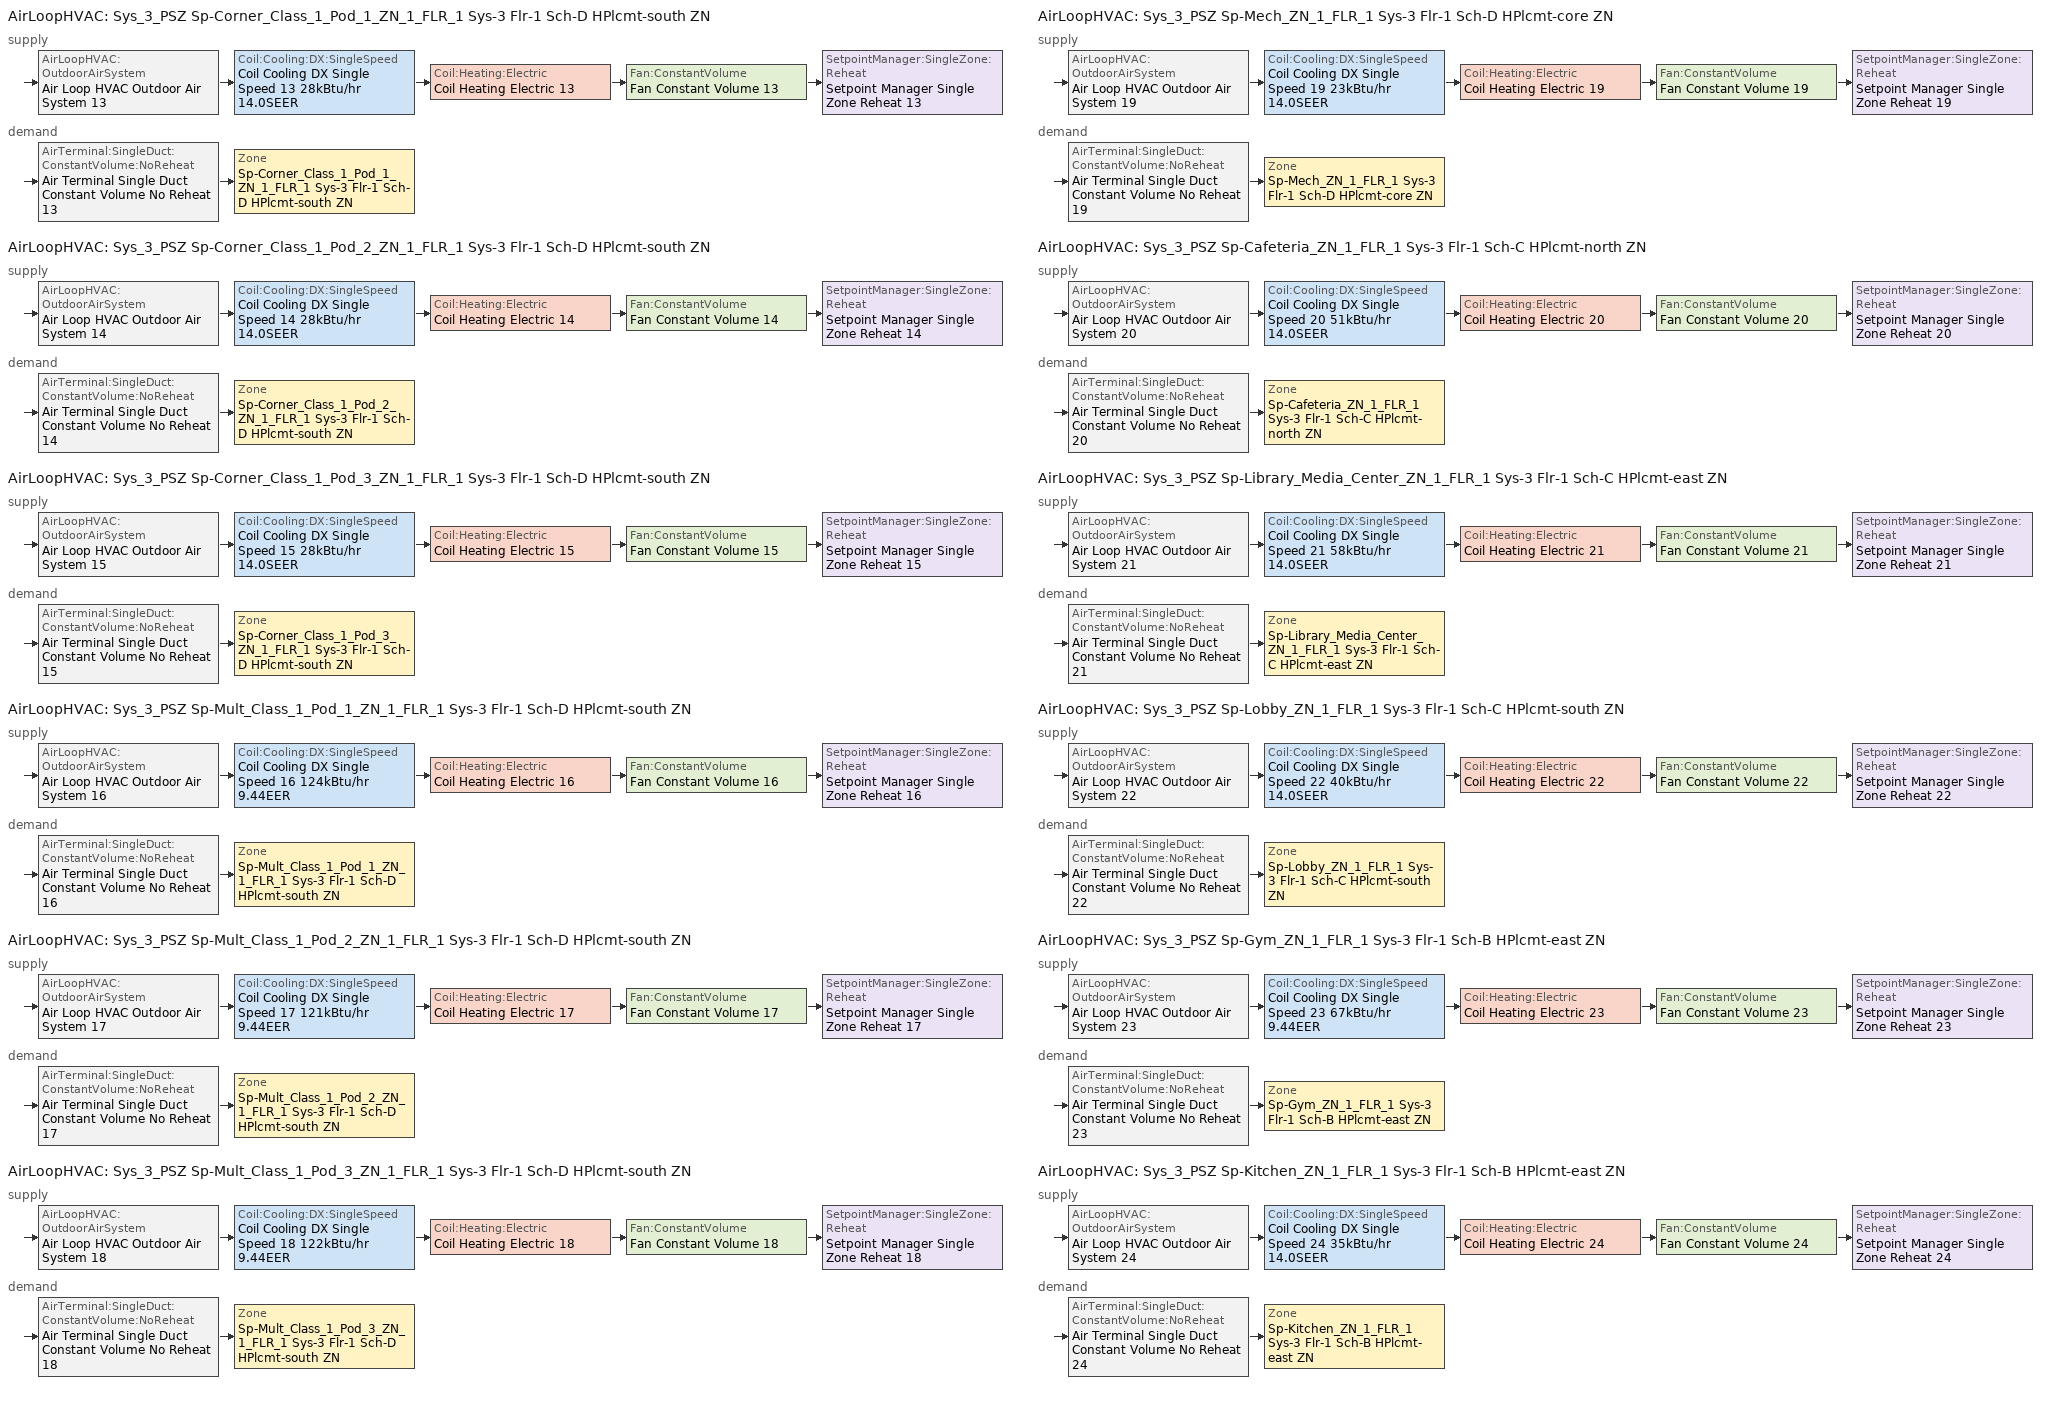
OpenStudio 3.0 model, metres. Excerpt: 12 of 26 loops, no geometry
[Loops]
AirLoopHVAC 'Sys_3_PSZ Sp-Corner_Class_1_Pod_1_ZN_1_FLR_1 Sys-3 Flr-1 Sch-D HPlcmt-south ZN'
 supply: AirLoopHVAC:OutdoorAirSystem 'Air Loop HVAC Outdoor Air System 13' > Coil:Cooling:DX:SingleSpeed 'Coil Cooling DX Single Speed 13 28kBtu/hr 14.0SEER' > Coil:Heating:Electric 'Coil Heating Electric 13' > Fan:ConstantVolume 'Fan Constant Volume 13' > SetpointManager:SingleZone:Reheat 'Setpoint Manager Single Zone Reheat 13'
 demand: AirTerminal:SingleDuct:ConstantVolume:NoReheat 'Air Terminal Single Duct Constant Volume No Reheat 13' > Zone 'Sp-Corner_Class_1_Pod_1_ZN_1_FLR_1 Sys-3 Flr-1 Sch-D HPlcmt-south ZN'
AirLoopHVAC 'Sys_3_PSZ Sp-Corner_Class_1_Pod_2_ZN_1_FLR_1 Sys-3 Flr-1 Sch-D HPlcmt-south ZN'
 supply: AirLoopHVAC:OutdoorAirSystem 'Air Loop HVAC Outdoor Air System 14' > Coil:Cooling:DX:SingleSpeed 'Coil Cooling DX Single Speed 14 28kBtu/hr 14.0SEER' > Coil:Heating:Electric 'Coil Heating Electric 14' > Fan:ConstantVolume 'Fan Constant Volume 14' > SetpointManager:SingleZone:Reheat 'Setpoint Manager Single Zone Reheat 14'
 demand: AirTerminal:SingleDuct:ConstantVolume:NoReheat 'Air Terminal Single Duct Constant Volume No Reheat 14' > Zone 'Sp-Corner_Class_1_Pod_2_ZN_1_FLR_1 Sys-3 Flr-1 Sch-D HPlcmt-south ZN'
AirLoopHVAC 'Sys_3_PSZ Sp-Corner_Class_1_Pod_3_ZN_1_FLR_1 Sys-3 Flr-1 Sch-D HPlcmt-south ZN'
 supply: AirLoopHVAC:OutdoorAirSystem 'Air Loop HVAC Outdoor Air System 15' > Coil:Cooling:DX:SingleSpeed 'Coil Cooling DX Single Speed 15 28kBtu/hr 14.0SEER' > Coil:Heating:Electric 'Coil Heating Electric 15' > Fan:ConstantVolume 'Fan Constant Volume 15' > SetpointManager:SingleZone:Reheat 'Setpoint Manager Single Zone Reheat 15'
 demand: AirTerminal:SingleDuct:ConstantVolume:NoReheat 'Air Terminal Single Duct Constant Volume No Reheat 15' > Zone 'Sp-Corner_Class_1_Pod_3_ZN_1_FLR_1 Sys-3 Flr-1 Sch-D HPlcmt-south ZN'
AirLoopHVAC 'Sys_3_PSZ Sp-Mult_Class_1_Pod_1_ZN_1_FLR_1 Sys-3 Flr-1 Sch-D HPlcmt-south ZN'
 supply: AirLoopHVAC:OutdoorAirSystem 'Air Loop HVAC Outdoor Air System 16' > Coil:Cooling:DX:SingleSpeed 'Coil Cooling DX Single Speed 16 124kBtu/hr 9.44EER' > Coil:Heating:Electric 'Coil Heating Electric 16' > Fan:ConstantVolume 'Fan Constant Volume 16' > SetpointManager:SingleZone:Reheat 'Setpoint Manager Single Zone Reheat 16'
 demand: AirTerminal:SingleDuct:ConstantVolume:NoReheat 'Air Terminal Single Duct Constant Volume No Reheat 16' > Zone 'Sp-Mult_Class_1_Pod_1_ZN_1_FLR_1 Sys-3 Flr-1 Sch-D HPlcmt-south ZN'
AirLoopHVAC 'Sys_3_PSZ Sp-Mult_Class_1_Pod_2_ZN_1_FLR_1 Sys-3 Flr-1 Sch-D HPlcmt-south ZN'
 supply: AirLoopHVAC:OutdoorAirSystem 'Air Loop HVAC Outdoor Air System 17' > Coil:Cooling:DX:SingleSpeed 'Coil Cooling DX Single Speed 17 121kBtu/hr 9.44EER' > Coil:Heating:Electric 'Coil Heating Electric 17' > Fan:ConstantVolume 'Fan Constant Volume 17' > SetpointManager:SingleZone:Reheat 'Setpoint Manager Single Zone Reheat 17'
 demand: AirTerminal:SingleDuct:ConstantVolume:NoReheat 'Air Terminal Single Duct Constant Volume No Reheat 17' > Zone 'Sp-Mult_Class_1_Pod_2_ZN_1_FLR_1 Sys-3 Flr-1 Sch-D HPlcmt-south ZN'
AirLoopHVAC 'Sys_3_PSZ Sp-Mult_Class_1_Pod_3_ZN_1_FLR_1 Sys-3 Flr-1 Sch-D HPlcmt-south ZN'
 supply: AirLoopHVAC:OutdoorAirSystem 'Air Loop HVAC Outdoor Air System 18' > Coil:Cooling:DX:SingleSpeed 'Coil Cooling DX Single Speed 18 122kBtu/hr 9.44EER' > Coil:Heating:Electric 'Coil Heating Electric 18' > Fan:ConstantVolume 'Fan Constant Volume 18' > SetpointManager:SingleZone:Reheat 'Setpoint Manager Single Zone Reheat 18'
 demand: AirTerminal:SingleDuct:ConstantVolume:NoReheat 'Air Terminal Single Duct Constant Volume No Reheat 18' > Zone 'Sp-Mult_Class_1_Pod_3_ZN_1_FLR_1 Sys-3 Flr-1 Sch-D HPlcmt-south ZN'
AirLoopHVAC 'Sys_3_PSZ Sp-Mech_ZN_1_FLR_1 Sys-3 Flr-1 Sch-D HPlcmt-core ZN'
 supply: AirLoopHVAC:OutdoorAirSystem 'Air Loop HVAC Outdoor Air System 19' > Coil:Cooling:DX:SingleSpeed 'Coil Cooling DX Single Speed 19 23kBtu/hr 14.0SEER' > Coil:Heating:Electric 'Coil Heating Electric 19' > Fan:ConstantVolume 'Fan Constant Volume 19' > SetpointManager:SingleZone:Reheat 'Setpoint Manager Single Zone Reheat 19'
 demand: AirTerminal:SingleDuct:ConstantVolume:NoReheat 'Air Terminal Single Duct Constant Volume No Reheat 19' > Zone 'Sp-Mech_ZN_1_FLR_1 Sys-3 Flr-1 Sch-D HPlcmt-core ZN'
AirLoopHVAC 'Sys_3_PSZ Sp-Cafeteria_ZN_1_FLR_1 Sys-3 Flr-1 Sch-C HPlcmt-north ZN'
 supply: AirLoopHVAC:OutdoorAirSystem 'Air Loop HVAC Outdoor Air System 20' > Coil:Cooling:DX:SingleSpeed 'Coil Cooling DX Single Speed 20 51kBtu/hr 14.0SEER' > Coil:Heating:Electric 'Coil Heating Electric 20' > Fan:ConstantVolume 'Fan Constant Volume 20' > SetpointManager:SingleZone:Reheat 'Setpoint Manager Single Zone Reheat 20'
 demand: AirTerminal:SingleDuct:ConstantVolume:NoReheat 'Air Terminal Single Duct Constant Volume No Reheat 20' > Zone 'Sp-Cafeteria_ZN_1_FLR_1 Sys-3 Flr-1 Sch-C HPlcmt-north ZN'
AirLoopHVAC 'Sys_3_PSZ Sp-Library_Media_Center_ZN_1_FLR_1 Sys-3 Flr-1 Sch-C HPlcmt-east ZN'
 supply: AirLoopHVAC:OutdoorAirSystem 'Air Loop HVAC Outdoor Air System 21' > Coil:Cooling:DX:SingleSpeed 'Coil Cooling DX Single Speed 21 58kBtu/hr 14.0SEER' > Coil:Heating:Electric 'Coil Heating Electric 21' > Fan:ConstantVolume 'Fan Constant Volume 21' > SetpointManager:SingleZone:Reheat 'Setpoint Manager Single Zone Reheat 21'
 demand: AirTerminal:SingleDuct:ConstantVolume:NoReheat 'Air Terminal Single Duct Constant Volume No Reheat 21' > Zone 'Sp-Library_Media_Center_ZN_1_FLR_1 Sys-3 Flr-1 Sch-C HPlcmt-east ZN'
AirLoopHVAC 'Sys_3_PSZ Sp-Lobby_ZN_1_FLR_1 Sys-3 Flr-1 Sch-C HPlcmt-south ZN'
 supply: AirLoopHVAC:OutdoorAirSystem 'Air Loop HVAC Outdoor Air System 22' > Coil:Cooling:DX:SingleSpeed 'Coil Cooling DX Single Speed 22 40kBtu/hr 14.0SEER' > Coil:Heating:Electric 'Coil Heating Electric 22' > Fan:ConstantVolume 'Fan Constant Volume 22' > SetpointManager:SingleZone:Reheat 'Setpoint Manager Single Zone Reheat 22'
 demand: AirTerminal:SingleDuct:ConstantVolume:NoReheat 'Air Terminal Single Duct Constant Volume No Reheat 22' > Zone 'Sp-Lobby_ZN_1_FLR_1 Sys-3 Flr-1 Sch-C HPlcmt-south ZN'
AirLoopHVAC 'Sys_3_PSZ Sp-Gym_ZN_1_FLR_1 Sys-3 Flr-1 Sch-B HPlcmt-east ZN'
 supply: AirLoopHVAC:OutdoorAirSystem 'Air Loop HVAC Outdoor Air System 23' > Coil:Cooling:DX:SingleSpeed 'Coil Cooling DX Single Speed 23 67kBtu/hr 9.44EER' > Coil:Heating:Electric 'Coil Heating Electric 23' > Fan:ConstantVolume 'Fan Constant Volume 23' > SetpointManager:SingleZone:Reheat 'Setpoint Manager Single Zone Reheat 23'
 demand: AirTerminal:SingleDuct:ConstantVolume:NoReheat 'Air Terminal Single Duct Constant Volume No Reheat 23' > Zone 'Sp-Gym_ZN_1_FLR_1 Sys-3 Flr-1 Sch-B HPlcmt-east ZN'
AirLoopHVAC 'Sys_3_PSZ Sp-Kitchen_ZN_1_FLR_1 Sys-3 Flr-1 Sch-B HPlcmt-east ZN'
 supply: AirLoopHVAC:OutdoorAirSystem 'Air Loop HVAC Outdoor Air System 24' > Coil:Cooling:DX:SingleSpeed 'Coil Cooling DX Single Speed 24 35kBtu/hr 14.0SEER' > Coil:Heating:Electric 'Coil Heating Electric 24' > Fan:ConstantVolume 'Fan Constant Volume 24' > SetpointManager:SingleZone:Reheat 'Setpoint Manager Single Zone Reheat 24'
 demand: AirTerminal:SingleDuct:ConstantVolume:NoReheat 'Air Terminal Single Duct Constant Volume No Reheat 24' > Zone 'Sp-Kitchen_ZN_1_FLR_1 Sys-3 Flr-1 Sch-B HPlcmt-east ZN'
[Sizing:Zone] Zone Cooling Design Supply Air Temperature Input Method=SupplyAirTemperature; Zone Cooling Design Supply Air Temperature {C}=13; Zone Cooling Design Supply Air Temperature Difference {deltaC}=11.11; Zone Heating Design Supply Air Temperature Input Method=SupplyAirTemperature; Zone Heating Design Supply Air Temperature {C}=43; Zone Heating Design Supply Air Temperature Difference {deltaC}=11.11; Zone Cooling Design Supply Air Humidity Ratio {kg-H2O/kg-air}=0.0085; Zone Heating Design Supply Air Humidity Ratio {kg-H2O/kg-air}=0.008; Zone Heating Sizing Factor=1.3; Zone Cooling Sizing Factor=1.1; Cooling Design Air Flow Method=DesignDay; Heating Design Air Flow Method=DesignDay; Account for Dedicated Outdoor Air System=No; Dedicated Outdoor Air System Control Strategy=NeutralSupplyAir; Dedicated Outdoor Air Low Setpoint Temperature for Design {C}=autosize; Dedicated Outdoor Air High Setpoint Temperature for Design {C}=autosize
Sp-Corner_Class_1_Pod_1_ZN_1_FLR_1 Sys-3 Flr-1 Sch-D HPlcmt-south ZN; Sp-Corner_Class_1_Pod_2_ZN_1_FLR_1 Sys-3 Flr-1 Sch-D HPlcmt-south ZN; Sp-Corner_Class_1_Pod_3_ZN_1_FLR_1 Sys-3 Flr-1 Sch-D HPlcmt-south ZN; Sp-Mult_Class_1_Pod_1_ZN_1_FLR_1 Sys-3 Flr-1 Sch-D HPlcmt-south ZN; Sp-Mult_Class_1_Pod_2_ZN_1_FLR_1 Sys-3 Flr-1 Sch-D HPlcmt-south ZN; Sp-Mult_Class_1_Pod_3_ZN_1_FLR_1 Sys-3 Flr-1 Sch-D HPlcmt-south ZN; Sp-Mech_ZN_1_FLR_1 Sys-3 Flr-1 Sch-D HPlcmt-core ZN; Sp-Cafeteria_ZN_1_FLR_1 Sys-3 Flr-1 Sch-C HPlcmt-north ZN; Sp-Library_Media_Center_ZN_1_FLR_1 Sys-3 Flr-1 Sch-C HPlcmt-east ZN; Sp-Lobby_ZN_1_FLR_1 Sys-3 Flr-1 Sch-C HPlcmt-south ZN; Sp-Gym_ZN_1_FLR_1 Sys-3 Flr-1 Sch-B HPlcmt-east ZN; Sp-Kitchen_ZN_1_FLR_1 Sys-3 Flr-1 Sch-B HPlcmt-east ZN
[Zone equipment]
Sp-Corner_Class_1_Pod_1_ZN_1_FLR_1 Sys-3 Flr-1 Sch-D HPlcmt-south ZN: Air Terminal Single Duct Constant Volume No Reheat 13, Zone HVAC Baseboard Convective Electric 13
Sp-Corner_Class_1_Pod_2_ZN_1_FLR_1 Sys-3 Flr-1 Sch-D HPlcmt-south ZN: Air Terminal Single Duct Constant Volume No Reheat 14, Zone HVAC Baseboard Convective Electric 14
Sp-Corner_Class_1_Pod_3_ZN_1_FLR_1 Sys-3 Flr-1 Sch-D HPlcmt-south ZN: Air Terminal Single Duct Constant Volume No Reheat 15, Zone HVAC Baseboard Convective Electric 15
Sp-Mult_Class_1_Pod_1_ZN_1_FLR_1 Sys-3 Flr-1 Sch-D HPlcmt-south ZN: Air Terminal Single Duct Constant Volume No Reheat 16, Zone HVAC Baseboard Convective Electric 16
Sp-Mult_Class_1_Pod_2_ZN_1_FLR_1 Sys-3 Flr-1 Sch-D HPlcmt-south ZN: Air Terminal Single Duct Constant Volume No Reheat 17, Zone HVAC Baseboard Convective Electric 17
Sp-Mult_Class_1_Pod_3_ZN_1_FLR_1 Sys-3 Flr-1 Sch-D HPlcmt-south ZN: Air Terminal Single Duct Constant Volume No Reheat 18, Zone HVAC Baseboard Convective Electric 18
Sp-Mech_ZN_1_FLR_1 Sys-3 Flr-1 Sch-D HPlcmt-core ZN: Air Terminal Single Duct Constant Volume No Reheat 19, Zone HVAC Baseboard Convective Electric 19
Sp-Cafeteria_ZN_1_FLR_1 Sys-3 Flr-1 Sch-C HPlcmt-north ZN: Air Terminal Single Duct Constant Volume No Reheat 20, Zone HVAC Baseboard Convective Electric 20
Sp-Library_Media_Center_ZN_1_FLR_1 Sys-3 Flr-1 Sch-C HPlcmt-east ZN: Air Terminal Single Duct Constant Volume No Reheat 21, Zone HVAC Baseboard Convective Electric 21
Sp-Lobby_ZN_1_FLR_1 Sys-3 Flr-1 Sch-C HPlcmt-south ZN: Air Terminal Single Duct Constant Volume No Reheat 22, Zone HVAC Baseboard Convective Electric 22
Sp-Gym_ZN_1_FLR_1 Sys-3 Flr-1 Sch-B HPlcmt-east ZN: Air Terminal Single Duct Constant Volume No Reheat 23, Zone HVAC Baseboard Convective Electric 23
Sp-Kitchen_ZN_1_FLR_1 Sys-3 Flr-1 Sch-B HPlcmt-east ZN: Air Terminal Single Duct Constant Volume No Reheat 24, Zone HVAC Baseboard Convective Electric 24
[AirLoopHVAC] Design Supply Air Flow Rate {m3/s}=AutoSize
Name | Availability Schedule
Sys_3_PSZ Sp-Corner_Class_1_Pod_1_ZN_1_FLR_1 Sys-3 Flr-1 Sch-D HPlcmt-south ZN | Sys_3_PSZ Sp-Corner_Class_1_Pod_1_ZN_1_FLR_1 Sys-3 Flr-1 Sch-D HPlcmt-south ZN Occ Sch
Sys_3_PSZ Sp-Corner_Class_1_Pod_2_ZN_1_FLR_1 Sys-3 Flr-1 Sch-D HPlcmt-south ZN | Sys_3_PSZ Sp-Corner_Class_1_Pod_2_ZN_1_FLR_1 Sys-3 Flr-1 Sch-D HPlcmt-south ZN Occ Sch
Sys_3_PSZ Sp-Corner_Class_1_Pod_3_ZN_1_FLR_1 Sys-3 Flr-1 Sch-D HPlcmt-south ZN | Sys_3_PSZ Sp-Corner_Class_1_Pod_3_ZN_1_FLR_1 Sys-3 Flr-1 Sch-D HPlcmt-south ZN Occ Sch
Sys_3_PSZ Sp-Mult_Class_1_Pod_1_ZN_1_FLR_1 Sys-3 Flr-1 Sch-D HPlcmt-south ZN | Sys_3_PSZ Sp-Mult_Class_1_Pod_1_ZN_1_FLR_1 Sys-3 Flr-1 Sch-D HPlcmt-south ZN Occ Sch
Sys_3_PSZ Sp-Mult_Class_1_Pod_2_ZN_1_FLR_1 Sys-3 Flr-1 Sch-D HPlcmt-south ZN | Sys_3_PSZ Sp-Mult_Class_1_Pod_2_ZN_1_FLR_1 Sys-3 Flr-1 Sch-D HPlcmt-south ZN Occ Sch
Sys_3_PSZ Sp-Mult_Class_1_Pod_3_ZN_1_FLR_1 Sys-3 Flr-1 Sch-D HPlcmt-south ZN | Sys_3_PSZ Sp-Mult_Class_1_Pod_3_ZN_1_FLR_1 Sys-3 Flr-1 Sch-D HPlcmt-south ZN Occ Sch
Sys_3_PSZ Sp-Mech_ZN_1_FLR_1 Sys-3 Flr-1 Sch-D HPlcmt-core ZN | Sys_3_PSZ Sp-Mech_ZN_1_FLR_1 Sys-3 Flr-1 Sch-D HPlcmt-core ZN Occ Sch
Sys_3_PSZ Sp-Cafeteria_ZN_1_FLR_1 Sys-3 Flr-1 Sch-C HPlcmt-north ZN | Sys_3_PSZ Sp-Cafeteria_ZN_1_FLR_1 Sys-3 Flr-1 Sch-C HPlcmt-north ZN Occ Sch
Sys_3_PSZ Sp-Library_Media_Center_ZN_1_FLR_1 Sys-3 Flr-1 Sch-C HPlcmt-east ZN | Sys_3_PSZ Sp-Library_Media_Center_ZN_1_FLR_1 Sys-3 Flr-1 Sch-C HPlcmt-east ZN Occ Sch
Sys_3_PSZ Sp-Lobby_ZN_1_FLR_1 Sys-3 Flr-1 Sch-C HPlcmt-south ZN | Sys_3_PSZ Sp-Lobby_ZN_1_FLR_1 Sys-3 Flr-1 Sch-C HPlcmt-south ZN Occ Sch
Sys_3_PSZ Sp-Gym_ZN_1_FLR_1 Sys-3 Flr-1 Sch-B HPlcmt-east ZN | Sys_3_PSZ Sp-Gym_ZN_1_FLR_1 Sys-3 Flr-1 Sch-B HPlcmt-east ZN Occ Sch
Sys_3_PSZ Sp-Kitchen_ZN_1_FLR_1 Sys-3 Flr-1 Sch-B HPlcmt-east ZN | Sys_3_PSZ Sp-Kitchen_ZN_1_FLR_1 Sys-3 Flr-1 Sch-B HPlcmt-east ZN Occ Sch
[Sizing:System] Type of Load to Size On=Sensible; Design Outdoor Air Flow Rate {m3/s}=Autosize; Central Heating Maximum System Air Flow Ratio=1; Preheat Design Temperature {C}=7; Preheat Design Humidity Ratio {kg-H2O/kg-Air}=0.008; Precool Design Temperature {C}=13; Precool Design Humidity Ratio {kg-H2O/kg-Air}=0.008; Central Cooling Design Supply Air Temperature {C}=13; Central Heating Design Supply Air Temperature {C}=43; Sizing Option=NonCoincident; 100% Outdoor Air in Cooling=No; 100% Outdoor Air in Heating=No; Central Cooling Design Supply Air Humidity Ratio {kg-H2O/kg-Air}=0.0085; Central Heating Design Supply Air Humidity Ratio {kg-H2O/kg-Air}=0.008; Cooling Design Air Flow Method=DesignDay; Cooling Design Air Flow Rate {m3/s}=0; Heating Design Air Flow Method=DesignDay; Heating Design Air Flow Rate {m3/s}=0; System Outdoor Air Method=ZoneSum; Zone Maximum Outdoor Air Fraction=1; Cooling Supply Air Flow Rate Per Floor Area {m3/s-m2}=0.00996765; Cooling Fraction of Autosized Cooling Supply Air Flow Rate=1; Cooling Supply Air Flow Rate Per Unit Cooling Capacity {m3/s-W}=3.94755e-05; Heating Supply Air Flow Rate Per Floor Area {m3/s-m2}=0.00996765; Heating Fraction of Autosized Heating Supply Air Flow Rate=1; Heating Fraction of Autosized Cooling Supply Air Flow Rate=1; Heating Supply Air Flow Rate Per Unit Heating Capacity {m3/s-W}=3.15882e-05; Cooling Design Capacity Method=CoolingDesignCapacity; Cooling Design Capacity {W}=autosize; Cooling Design Capacity Per Floor Area {W/m2}=234.7; Fraction of Autosized Cooling Design Capacity=1; Heating Design Capacity Method=HeatingDesignCapacity; Heating Design Capacity {W}=autosize; Heating Design Capacity Per Floor Area {W/m2}=157; Fraction of Autosized Heating Design Capacity=1; Central Cooling Capacity Control Method=OnOff
Sys_3_PSZ Sp-Corner_Class_1_Pod_1_ZN_1_FLR_1 Sys-3 Flr-1 Sch-D HPlcmt-south ZN; Sys_3_PSZ Sp-Corner_Class_1_Pod_2_ZN_1_FLR_1 Sys-3 Flr-1 Sch-D HPlcmt-south ZN; Sys_3_PSZ Sp-Corner_Class_1_Pod_3_ZN_1_FLR_1 Sys-3 Flr-1 Sch-D HPlcmt-south ZN; Sys_3_PSZ Sp-Mult_Class_1_Pod_1_ZN_1_FLR_1 Sys-3 Flr-1 Sch-D HPlcmt-south ZN; Sys_3_PSZ Sp-Mult_Class_1_Pod_2_ZN_1_FLR_1 Sys-3 Flr-1 Sch-D HPlcmt-south ZN; Sys_3_PSZ Sp-Mult_Class_1_Pod_3_ZN_1_FLR_1 Sys-3 Flr-1 Sch-D HPlcmt-south ZN; Sys_3_PSZ Sp-Mech_ZN_1_FLR_1 Sys-3 Flr-1 Sch-D HPlcmt-core ZN; Sys_3_PSZ Sp-Cafeteria_ZN_1_FLR_1 Sys-3 Flr-1 Sch-C HPlcmt-north ZN; Sys_3_PSZ Sp-Library_Media_Center_ZN_1_FLR_1 Sys-3 Flr-1 Sch-C HPlcmt-east ZN; Sys_3_PSZ Sp-Lobby_ZN_1_FLR_1 Sys-3 Flr-1 Sch-C HPlcmt-south ZN; Sys_3_PSZ Sp-Gym_ZN_1_FLR_1 Sys-3 Flr-1 Sch-B HPlcmt-east ZN; Sys_3_PSZ Sp-Kitchen_ZN_1_FLR_1 Sys-3 Flr-1 Sch-B HPlcmt-east ZN
[Fan:ConstantVolume] Availability Schedule=Always On Discrete; Fan Total Efficiency=0.39975; Pressure Rise {Pa}=640; Maximum Flow Rate {m3/s}=AutoSize; Motor Efficiency=0.615
Fan Constant Volume 13; Fan Constant Volume 14; Fan Constant Volume 15; Fan Constant Volume 16; Fan Constant Volume 17; Fan Constant Volume 18; Fan Constant Volume 19; Fan Constant Volume 20; Fan Constant Volume 21; Fan Constant Volume 22; Fan Constant Volume 23; Fan Constant Volume 24
[Coil:Heating:Electric] Availability Schedule=Always On Discrete
Coil Heating Electric 13; Coil Heating Electric 14; Coil Heating Electric 15; Coil Heating Electric 16; Coil Heating Electric 17; Coil Heating Electric 18; Coil Heating Electric 19; Coil Heating Electric 20; Coil Heating Electric 21; Coil Heating Electric 22; Coil Heating Electric 23; Coil Heating Electric 24
[Coil:Cooling:DX:SingleSpeed] Availability Schedule=Always On Discrete; Rated Total Cooling Capacity {W}=autosize; Rated Sensible Heat Ratio=autosize; Rated Air Flow Rate {m3/s}=autosize; Rated Evaporator Fan Power Per Volume Flow Rate {W/(m3/s)}=773.3; Total Cooling Capacity Function of Temperature Curve=DXCOOL-NECB2011-REF-CAPFT; Total Cooling Capacity Function of Flow Fraction Curve=DXCOOL-NECB2011-REF-CAPFFLOW; Energy Input Ratio Function of Temperature Curve=DXCOOL-NECB2011-REF-COOLEIRFT; Energy Input Ratio Function of Flow Fraction Curve=DXCOOL-NECB2011-REF-COOLEIRFFLOW; Part Load Fraction Correlation Curve=DXCOOL-NECB2011-REF-COOLPLFFPLR; Condenser Type=AirCooled; Evaporative Condenser Effectiveness=0; Evaporative Condenser Air Flow Rate {m3/s}=Autosize; Evaporative Condenser Pump Rated Power Consumption {W}=Autosize; Crankcase Heater Capacity {W}=0; Maximum Outdoor Dry-Bulb Temperature for Crankcase Heater Operation {C}=0; Basin Heater Capacity {W/K}=0; Basin Heater Setpoint Temperature {C}=10
Name | Rated COP {W/W}
Coil Cooling DX Single Speed 13 28kBtu/hr 14.0SEER; Coil Cooling DX Single Speed 14 28kBtu/hr 14.0SEER; Coil Cooling DX Single Speed 15 28kBtu/hr 14.0SEER; Coil Cooling DX Single Speed 19 23kBtu/hr 14.0SEER; Coil Cooling DX Single Speed 20 51kBtu/hr 14.0SEER; Coil Cooling DX Single Speed 21 58kBtu/hr 14.0SEER; Coil Cooling DX Single Speed 22 40kBtu/hr 14.0SEER; Coil Cooling DX Single Speed 24 35kBtu/hr 14.0SEER | 4.11713
Coil Cooling DX Single Speed 16 124kBtu/hr 9.44EER; Coil Cooling DX Single Speed 17 121kBtu/hr 9.44EER; Coil Cooling DX Single Speed 18 122kBtu/hr 9.44EER; Coil Cooling DX Single Speed 23 67kBtu/hr 9.44EER | 3.27943
[Controller:OutdoorAir] Minimum Outdoor Air Flow Rate {m3/s}=autosize; Maximum Outdoor Air Flow Rate {m3/s}=Autosize; Economizer Control Action Type=ModulateFlow; Lockout Type=NoLockout; Minimum Limit Type=FixedMinimum; High Humidity Control=No; Heat Recovery Bypass Control Type=BypassWhenOAFlowGreaterThanMinimum
Name | Economizer Control Type | Economizer Maximum Limit Dry-Bulb Temperature {C} | Economizer Maximum Limit Enthalpy {J/kg} | Economizer Minimum Limit Dry-Bulb Temperature {C} | Minimum Outdoor Air Schedule | Controller Mechanical Ventilation
Controller Outdoor Air 13 | NoEconomizer | 28 | 64000 | -100 | Sys_3_PSZ Sp-Corner_Class_1_Pod_1_ZN_1_FLR_1 Sys-3 Flr-1 Sch-D HPlcmt-south ZN Occ Sch | Controller Mechanical Ventilation 13
Controller Outdoor Air 14 | NoEconomizer | 28 | 64000 | -100 | Sys_3_PSZ Sp-Corner_Class_1_Pod_2_ZN_1_FLR_1 Sys-3 Flr-1 Sch-D HPlcmt-south ZN Occ Sch | Controller Mechanical Ventilation 14
Controller Outdoor Air 15 | NoEconomizer | 28 | 64000 | -100 | Sys_3_PSZ Sp-Corner_Class_1_Pod_3_ZN_1_FLR_1 Sys-3 Flr-1 Sch-D HPlcmt-south ZN Occ Sch | Controller Mechanical Ventilation 15
Controller Outdoor Air 16 | DifferentialEnthalpy |  |  |  | Sys_3_PSZ Sp-Mult_Class_1_Pod_1_ZN_1_FLR_1 Sys-3 Flr-1 Sch-D HPlcmt-south ZN Occ Sch | Controller Mechanical Ventilation 16
Controller Outdoor Air 17 | DifferentialEnthalpy |  |  |  | Sys_3_PSZ Sp-Mult_Class_1_Pod_2_ZN_1_FLR_1 Sys-3 Flr-1 Sch-D HPlcmt-south ZN Occ Sch | Controller Mechanical Ventilation 17
Controller Outdoor Air 18 | DifferentialEnthalpy |  |  |  | Sys_3_PSZ Sp-Mult_Class_1_Pod_3_ZN_1_FLR_1 Sys-3 Flr-1 Sch-D HPlcmt-south ZN Occ Sch | Controller Mechanical Ventilation 18
Controller Outdoor Air 19 | NoEconomizer | 28 | 64000 | -100 | Sys_3_PSZ Sp-Mech_ZN_1_FLR_1 Sys-3 Flr-1 Sch-D HPlcmt-core ZN Occ Sch | Controller Mechanical Ventilation 19
Controller Outdoor Air 20 | NoEconomizer | 28 | 64000 | -100 | Sys_3_PSZ Sp-Cafeteria_ZN_1_FLR_1 Sys-3 Flr-1 Sch-C HPlcmt-north ZN Occ Sch | Controller Mechanical Ventilation 20
Controller Outdoor Air 21 | NoEconomizer | 28 | 64000 | -100 | Sys_3_PSZ Sp-Library_Media_Center_ZN_1_FLR_1 Sys-3 Flr-1 Sch-C HPlcmt-east ZN Occ Sch | Controller Mechanical Ventilation 21
Controller Outdoor Air 22 | NoEconomizer | 28 | 64000 | -100 | Sys_3_PSZ Sp-Lobby_ZN_1_FLR_1 Sys-3 Flr-1 Sch-C HPlcmt-south ZN Occ Sch | Controller Mechanical Ventilation 22
Controller Outdoor Air 23 | NoEconomizer | 28 | 64000 | -100 | Sys_3_PSZ Sp-Gym_ZN_1_FLR_1 Sys-3 Flr-1 Sch-B HPlcmt-east ZN Occ Sch | Controller Mechanical Ventilation 23
Controller Outdoor Air 24 | NoEconomizer | 28 | 64000 | -100 | Sys_3_PSZ Sp-Kitchen_ZN_1_FLR_1 Sys-3 Flr-1 Sch-B HPlcmt-east ZN Occ Sch | Controller Mechanical Ventilation 24
[Controller:MechanicalVentilation] Availability Schedule=Always On Discrete; System Outdoor Air Method=ZoneSum
Controller Mechanical Ventilation 13; Controller Mechanical Ventilation 14; Controller Mechanical Ventilation 15; Controller Mechanical Ventilation 16; Controller Mechanical Ventilation 17; Controller Mechanical Ventilation 18; Controller Mechanical Ventilation 19; Controller Mechanical Ventilation 20; Controller Mechanical Ventilation 21; Controller Mechanical Ventilation 22; Controller Mechanical Ventilation 23; Controller Mechanical Ventilation 24
[AirLoopHVAC:OutdoorAirSystem]
Name | Controller
Air Loop HVAC Outdoor Air System 13 | Controller Outdoor Air 13
Air Loop HVAC Outdoor Air System 14 | Controller Outdoor Air 14
Air Loop HVAC Outdoor Air System 15 | Controller Outdoor Air 15
Air Loop HVAC Outdoor Air System 16 | Controller Outdoor Air 16
Air Loop HVAC Outdoor Air System 17 | Controller Outdoor Air 17
Air Loop HVAC Outdoor Air System 18 | Controller Outdoor Air 18
Air Loop HVAC Outdoor Air System 19 | Controller Outdoor Air 19
Air Loop HVAC Outdoor Air System 20 | Controller Outdoor Air 20
Air Loop HVAC Outdoor Air System 21 | Controller Outdoor Air 21
Air Loop HVAC Outdoor Air System 22 | Controller Outdoor Air 22
Air Loop HVAC Outdoor Air System 23 | Controller Outdoor Air 23
Air Loop HVAC Outdoor Air System 24 | Controller Outdoor Air 24
[SetpointManager:SingleZone:Reheat] Minimum Supply Air Temperature {C}=13; Maximum Supply Air Temperature {C}=43
Name | Control Zone
Setpoint Manager Single Zone Reheat 13 | Sp-Corner_Class_1_Pod_1_ZN_1_FLR_1 Sys-3 Flr-1 Sch-D HPlcmt-south ZN
Setpoint Manager Single Zone Reheat 14 | Sp-Corner_Class_1_Pod_2_ZN_1_FLR_1 Sys-3 Flr-1 Sch-D HPlcmt-south ZN
Setpoint Manager Single Zone Reheat 15 | Sp-Corner_Class_1_Pod_3_ZN_1_FLR_1 Sys-3 Flr-1 Sch-D HPlcmt-south ZN
Setpoint Manager Single Zone Reheat 16 | Sp-Mult_Class_1_Pod_1_ZN_1_FLR_1 Sys-3 Flr-1 Sch-D HPlcmt-south ZN
Setpoint Manager Single Zone Reheat 17 | Sp-Mult_Class_1_Pod_2_ZN_1_FLR_1 Sys-3 Flr-1 Sch-D HPlcmt-south ZN
Setpoint Manager Single Zone Reheat 18 | Sp-Mult_Class_1_Pod_3_ZN_1_FLR_1 Sys-3 Flr-1 Sch-D HPlcmt-south ZN
Setpoint Manager Single Zone Reheat 19 | Sp-Mech_ZN_1_FLR_1 Sys-3 Flr-1 Sch-D HPlcmt-core ZN
Setpoint Manager Single Zone Reheat 20 | Sp-Cafeteria_ZN_1_FLR_1 Sys-3 Flr-1 Sch-C HPlcmt-north ZN
Setpoint Manager Single Zone Reheat 21 | Sp-Library_Media_Center_ZN_1_FLR_1 Sys-3 Flr-1 Sch-C HPlcmt-east ZN
Setpoint Manager Single Zone Reheat 22 | Sp-Lobby_ZN_1_FLR_1 Sys-3 Flr-1 Sch-C HPlcmt-south ZN
Setpoint Manager Single Zone Reheat 23 | Sp-Gym_ZN_1_FLR_1 Sys-3 Flr-1 Sch-B HPlcmt-east ZN
Setpoint Manager Single Zone Reheat 24 | Sp-Kitchen_ZN_1_FLR_1 Sys-3 Flr-1 Sch-B HPlcmt-east ZN
[AirTerminal:SingleDuct:ConstantVolume:NoReheat] Availability Schedule=Always On Discrete; Maximum Air Flow Rate {m3/s}=AutoSize
Air Terminal Single Duct Constant Volume No Reheat 13; Air Terminal Single Duct Constant Volume No Reheat 14; Air Terminal Single Duct Constant Volume No Reheat 15; Air Terminal Single Duct Constant Volume No Reheat 16; Air Terminal Single Duct Constant Volume No Reheat 17; Air Terminal Single Duct Constant Volume No Reheat 18; Air Terminal Single Duct Constant Volume No Reheat 19; Air Terminal Single Duct Constant Volume No Reheat 20; Air Terminal Single Duct Constant Volume No Reheat 21; Air Terminal Single Duct Constant Volume No Reheat 22; Air Terminal Single Duct Constant Volume No Reheat 23; Air Terminal Single Duct Constant Volume No Reheat 24
[ZoneHVAC:Baseboard:Convective:Electric] Availability Schedule=Always On Discrete; Nominal Capacity {W}=autosize; Efficiency=1
Zone HVAC Baseboard Convective Electric 13; Zone HVAC Baseboard Convective Electric 14; Zone HVAC Baseboard Convective Electric 15; Zone HVAC Baseboard Convective Electric 16; Zone HVAC Baseboard Convective Electric 17; Zone HVAC Baseboard Convective Electric 18; Zone HVAC Baseboard Convective Electric 19; Zone HVAC Baseboard Convective Electric 20; Zone HVAC Baseboard Convective Electric 21; Zone HVAC Baseboard Convective Electric 22; Zone HVAC Baseboard Convective Electric 23; Zone HVAC Baseboard Convective Electric 24
[HeatExchanger:AirToAir:SensibleAndLatent] Availability Schedule=Always On Discrete; Nominal Supply Air Flow Rate {m3/s}=autosize; Sensible Effectiveness at 100% Heating Air Flow=0.5; Latent Effectiveness at 100% Heating Air Flow=0.5; Sensible Effectiveness at 75% Heating Air Flow=0.5; Latent Effectiveness at 75% Heating Air Flow=0.5; Sensible Effectiveness at 100% Cooling Air Flow=0.5; Latent Effectiveness at 100% Cooling Air Flow=0.5; Sensible Effectiveness at 75% Cooling Air Flow=0.5; Latent Effectiveness at 75% Cooling Air Flow=0.5; Supply Air Outlet Temperature Control=Yes; Heat Exchanger Type=Rotary; Frost Control Type=ExhaustOnly; Threshold Temperature {C}=-23.3; Initial Defrost Time Fraction=0.167; Rate of Defrost Time Fraction Increase {1/K}=1.44; Economizer Lockout=Yes
Name | Nominal Electric Power {W}
Sys_3_PSZ Sp-Gym_ZN_1_FLR_1 Sys-3 Flr-1 Sch-B HPlcmt-east ZN ERV | 440.369
Sys_3_PSZ Sp-Kitchen_ZN_1_FLR_1 Sys-3 Flr-1 Sch-B HPlcmt-east ZN ERV | 215.333
Sys_3_PSZ Sp-Library_Media_Center_ZN_1_FLR_1 Sys-3 Flr-1 Sch-C HPlcmt-east ZN ERV | 297.234
Sys_3_PSZ Sp-Lobby_ZN_1_FLR_1 Sys-3 Flr-1 Sch-C HPlcmt-south ZN ERV | 554.855
Sys_3_PSZ Sp-Main_Corridor_ZN_1_FLR_1 Sys-3 Flr-1 Sch-D HPlcmt-west ZN ERV | 169.407
Sys_3_PSZ Sp-Mech_ZN_1_FLR_1 Sys-3 Flr-1 Sch-D HPlcmt-core ZN ERV | 105.111
[Schedule:Constant]
Always On Discrete: Value=1
[Schedule:Ruleset]
Name | Default Day Schedule | Summer Design Day Schedule | Winter Design Day Schedule
Sys_3_PSZ Sp-Cafeteria_ZN_1_FLR_1 Sys-3 Flr-1 Sch-C HPlcmt-north ZN Occ Sch | Sys_3_PSZ Sp-Cafeteria_ZN_1_FLR_1 Sys-3 Flr-1 Sch-C HPlcmt-north ZN Occ Sch Default | Sys_3_PSZ Sp-Cafeteria_ZN_1_FLR_1 Sys-3 Flr-1 Sch-C HPlcmt-north ZN Occ Sch Summer Design Day | Sys_3_PSZ Sp-Cafeteria_ZN_1_FLR_1 Sys-3 Flr-1 Sch-C HPlcmt-north ZN Occ Sch Winter Design Day
Sys_3_PSZ Sp-Corner_Class_1_Pod_1_ZN_1_FLR_1 Sys-3 Flr-1 Sch-D HPlcmt-south ZN Occ Sch | Sys_3_PSZ Sp-Corner_Class_1_Pod_1_ZN_1_FLR_1 Sys-3 Flr-1 Sch-D HPlcmt-south ZN Occ Sch Default | Sys_3_PSZ Sp-Corner_Class_1_Pod_1_ZN_1_FLR_1 Sys-3 Flr-1 Sch-D HPlcmt-south ZN Occ Sch Summer Design Day | Sys_3_PSZ Sp-Corner_Class_1_Pod_1_ZN_1_FLR_1 Sys-3 Flr-1 Sch-D HPlcmt-south ZN Occ Sch Winter Design Day
Sys_3_PSZ Sp-Corner_Class_1_Pod_2_ZN_1_FLR_1 Sys-3 Flr-1 Sch-D HPlcmt-south ZN Occ Sch | Sys_3_PSZ Sp-Corner_Class_1_Pod_2_ZN_1_FLR_1 Sys-3 Flr-1 Sch-D HPlcmt-south ZN Occ Sch Default | Sys_3_PSZ Sp-Corner_Class_1_Pod_2_ZN_1_FLR_1 Sys-3 Flr-1 Sch-D HPlcmt-south ZN Occ Sch Summer Design Day | Sys_3_PSZ Sp-Corner_Class_1_Pod_2_ZN_1_FLR_1 Sys-3 Flr-1 Sch-D HPlcmt-south ZN Occ Sch Winter Design Day
Sys_3_PSZ Sp-Corner_Class_1_Pod_3_ZN_1_FLR_1 Sys-3 Flr-1 Sch-D HPlcmt-south ZN Occ Sch | Sys_3_PSZ Sp-Corner_Class_1_Pod_3_ZN_1_FLR_1 Sys-3 Flr-1 Sch-D HPlcmt-south ZN Occ Sch Default | Sys_3_PSZ Sp-Corner_Class_1_Pod_3_ZN_1_FLR_1 Sys-3 Flr-1 Sch-D HPlcmt-south ZN Occ Sch Summer Design Day | Sys_3_PSZ Sp-Corner_Class_1_Pod_3_ZN_1_FLR_1 Sys-3 Flr-1 Sch-D HPlcmt-south ZN Occ Sch Winter Design Day
Sys_3_PSZ Sp-Gym_ZN_1_FLR_1 Sys-3 Flr-1 Sch-B HPlcmt-east ZN Occ Sch | Sys_3_PSZ Sp-Gym_ZN_1_FLR_1 Sys-3 Flr-1 Sch-B HPlcmt-east ZN Occ Sch Default | Sys_3_PSZ Sp-Gym_ZN_1_FLR_1 Sys-3 Flr-1 Sch-B HPlcmt-east ZN Occ Sch Summer Design Day | Sys_3_PSZ Sp-Gym_ZN_1_FLR_1 Sys-3 Flr-1 Sch-B HPlcmt-east ZN Occ Sch Winter Design Day
Sys_3_PSZ Sp-Kitchen_ZN_1_FLR_1 Sys-3 Flr-1 Sch-B HPlcmt-east ZN Occ Sch | Sys_3_PSZ Sp-Kitchen_ZN_1_FLR_1 Sys-3 Flr-1 Sch-B HPlcmt-east ZN Occ Sch Default | Sys_3_PSZ Sp-Kitchen_ZN_1_FLR_1 Sys-3 Flr-1 Sch-B HPlcmt-east ZN Occ Sch Summer Design Day | Sys_3_PSZ Sp-Kitchen_ZN_1_FLR_1 Sys-3 Flr-1 Sch-B HPlcmt-east ZN Occ Sch Winter Design Day
Sys_3_PSZ Sp-Library_Media_Center_ZN_1_FLR_1 Sys-3 Flr-1 Sch-C HPlcmt-east ZN Occ Sch | Sys_3_PSZ Sp-Library_Media_Center_ZN_1_FLR_1 Sys-3 Flr-1 Sch-C HPlcmt-east ZN Occ Sch Default | Sys_3_PSZ Sp-Library_Media_Center_ZN_1_FLR_1 Sys-3 Flr-1 Sch-C HPlcmt-east ZN Occ Sch Summer Design Day | Sys_3_PSZ Sp-Library_Media_Center_ZN_1_FLR_1 Sys-3 Flr-1 Sch-C HPlcmt-east ZN Occ Sch Winter Design Day
Sys_3_PSZ Sp-Lobby_ZN_1_FLR_1 Sys-3 Flr-1 Sch-C HPlcmt-south ZN Occ Sch | Sys_3_PSZ Sp-Lobby_ZN_1_FLR_1 Sys-3 Flr-1 Sch-C HPlcmt-south ZN Occ Sch Default | Sys_3_PSZ Sp-Lobby_ZN_1_FLR_1 Sys-3 Flr-1 Sch-C HPlcmt-south ZN Occ Sch Summer Design Day | Sys_3_PSZ Sp-Lobby_ZN_1_FLR_1 Sys-3 Flr-1 Sch-C HPlcmt-south ZN Occ Sch Winter Design Day
Sys_3_PSZ Sp-Mech_ZN_1_FLR_1 Sys-3 Flr-1 Sch-D HPlcmt-core ZN Occ Sch | Sys_3_PSZ Sp-Mech_ZN_1_FLR_1 Sys-3 Flr-1 Sch-D HPlcmt-core ZN Occ Sch Default | Sys_3_PSZ Sp-Mech_ZN_1_FLR_1 Sys-3 Flr-1 Sch-D HPlcmt-core ZN Occ Sch Summer Design Day | Sys_3_PSZ Sp-Mech_ZN_1_FLR_1 Sys-3 Flr-1 Sch-D HPlcmt-core ZN Occ Sch Winter Design Day
Sys_3_PSZ Sp-Mult_Class_1_Pod_1_ZN_1_FLR_1 Sys-3 Flr-1 Sch-D HPlcmt-south ZN Occ Sch | Sys_3_PSZ Sp-Mult_Class_1_Pod_1_ZN_1_FLR_1 Sys-3 Flr-1 Sch-D HPlcmt-south ZN Occ Sch Default | Sys_3_PSZ Sp-Mult_Class_1_Pod_1_ZN_1_FLR_1 Sys-3 Flr-1 Sch-D HPlcmt-south ZN Occ Sch Summer Design Day | Sys_3_PSZ Sp-Mult_Class_1_Pod_1_ZN_1_FLR_1 Sys-3 Flr-1 Sch-D HPlcmt-south ZN Occ Sch Winter Design Day
Sys_3_PSZ Sp-Mult_Class_1_Pod_2_ZN_1_FLR_1 Sys-3 Flr-1 Sch-D HPlcmt-south ZN Occ Sch | Sys_3_PSZ Sp-Mult_Class_1_Pod_2_ZN_1_FLR_1 Sys-3 Flr-1 Sch-D HPlcmt-south ZN Occ Sch Default | Sys_3_PSZ Sp-Mult_Class_1_Pod_2_ZN_1_FLR_1 Sys-3 Flr-1 Sch-D HPlcmt-south ZN Occ Sch Summer Design Day | Sys_3_PSZ Sp-Mult_Class_1_Pod_2_ZN_1_FLR_1 Sys-3 Flr-1 Sch-D HPlcmt-south ZN Occ Sch Winter Design Day
Sys_3_PSZ Sp-Mult_Class_1_Pod_3_ZN_1_FLR_1 Sys-3 Flr-1 Sch-D HPlcmt-south ZN Occ Sch | Sys_3_PSZ Sp-Mult_Class_1_Pod_3_ZN_1_FLR_1 Sys-3 Flr-1 Sch-D HPlcmt-south ZN Occ Sch Default | Sys_3_PSZ Sp-Mult_Class_1_Pod_3_ZN_1_FLR_1 Sys-3 Flr-1 Sch-D HPlcmt-south ZN Occ Sch Summer Design Day | Sys_3_PSZ Sp-Mult_Class_1_Pod_3_ZN_1_FLR_1 Sys-3 Flr-1 Sch-D HPlcmt-south ZN Occ Sch Winter Design Day
[Schedule:Day]
Sys_3_PSZ Sp-Cafeteria_ZN_1_FLR_1 Sys-3 Flr-1 Sch-C HPlcmt-north ZN Occ Sch Default; Sys_3_PSZ Sp-Library_Media_Center_ZN_1_FLR_1 Sys-3 Flr-1 Sch-C HPlcmt-east ZN Occ Sch Default; Sys_3_PSZ Sp-Lobby_ZN_1_FLR_1 Sys-3 Flr-1 Sch-C HPlcmt-south ZN Occ Sch Default: 9, 0, 0, 21, 0, 1, 24, 0, 0
Sys_3_PSZ Sp-Cafeteria_ZN_1_FLR_1 Sys-3 Flr-1 Sch-C HPlcmt-north ZN Occ Sch Winter Design Day; Sys_3_PSZ Sp-Cafeteria_ZN_1_FLR_1 Sys-3 Flr-1 Sch-C HPlcmt-north ZN Occ Sch Summer Design Day; Sys_3_PSZ Sp-Corner_Class_1_Pod_1_ZN_1_FLR_1 Sys-3 Flr-1 Sch-D HPlcmt-south ZN Occ Sch Winter Design Day; Sys_3_PSZ Sp-Corner_Class_1_Pod_1_ZN_1_FLR_1 Sys-3 Flr-1 Sch-D HPlcmt-south ZN Occ Sch Summer Design Day; Sys_3_PSZ Sp-Corner_Class_1_Pod_2_ZN_1_FLR_1 Sys-3 Flr-1 Sch-D HPlcmt-south ZN Occ Sch Winter Design Day; Sys_3_PSZ Sp-Corner_Class_1_Pod_2_ZN_1_FLR_1 Sys-3 Flr-1 Sch-D HPlcmt-south ZN Occ Sch Summer Design Day; Sys_3_PSZ Sp-Corner_Class_1_Pod_3_ZN_1_FLR_1 Sys-3 Flr-1 Sch-D HPlcmt-south ZN Occ Sch Winter Design Day; Sys_3_PSZ Sp-Corner_Class_1_Pod_3_ZN_1_FLR_1 Sys-3 Flr-1 Sch-D HPlcmt-south ZN Occ Sch Summer Design Day; Sys_3_PSZ Sp-Gym_ZN_1_FLR_1 Sys-3 Flr-1 Sch-B HPlcmt-east ZN Occ Sch Winter Design Day; Sys_3_PSZ Sp-Gym_ZN_1_FLR_1 Sys-3 Flr-1 Sch-B HPlcmt-east ZN Occ Sch Summer Design Day; Sys_3_PSZ Sp-Kitchen_ZN_1_FLR_1 Sys-3 Flr-1 Sch-B HPlcmt-east ZN Occ Sch Winter Design Day; Sys_3_PSZ Sp-Kitchen_ZN_1_FLR_1 Sys-3 Flr-1 Sch-B HPlcmt-east ZN Occ Sch Summer Design Day; Sys_3_PSZ Sp-Library_Media_Center_ZN_1_FLR_1 Sys-3 Flr-1 Sch-C HPlcmt-east ZN Occ Sch Winter Design Day; Sys_3_PSZ Sp-Library_Media_Center_ZN_1_FLR_1 Sys-3 Flr-1 Sch-C HPlcmt-east ZN Occ Sch Summer Design Day; Sys_3_PSZ Sp-Lobby_ZN_1_FLR_1 Sys-3 Flr-1 Sch-C HPlcmt-south ZN Occ Sch Winter Design Day; Sys_3_PSZ Sp-Lobby_ZN_1_FLR_1 Sys-3 Flr-1 Sch-C HPlcmt-south ZN Occ Sch Summer Design Day; Sys_3_PSZ Sp-Mech_ZN_1_FLR_1 Sys-3 Flr-1 Sch-D HPlcmt-core ZN Occ Sch Winter Design Day; Sys_3_PSZ Sp-Mech_ZN_1_FLR_1 Sys-3 Flr-1 Sch-D HPlcmt-core ZN Occ Sch Summer Design Day; Sys_3_PSZ Sp-Mult_Class_1_Pod_1_ZN_1_FLR_1 Sys-3 Flr-1 Sch-D HPlcmt-south ZN Occ Sch Winter Design Day; Sys_3_PSZ Sp-Mult_Class_1_Pod_1_ZN_1_FLR_1 Sys-3 Flr-1 Sch-D HPlcmt-south ZN Occ Sch Summer Design Day; Sys_3_PSZ Sp-Mult_Class_1_Pod_2_ZN_1_FLR_1 Sys-3 Flr-1 Sch-D HPlcmt-south ZN Occ Sch Winter Design Day; Sys_3_PSZ Sp-Mult_Class_1_Pod_2_ZN_1_FLR_1 Sys-3 Flr-1 Sch-D HPlcmt-south ZN Occ Sch Summer Design Day; Sys_3_PSZ Sp-Mult_Class_1_Pod_3_ZN_1_FLR_1 Sys-3 Flr-1 Sch-D HPlcmt-south ZN Occ Sch Winter Design Day; Sys_3_PSZ Sp-Mult_Class_1_Pod_3_ZN_1_FLR_1 Sys-3 Flr-1 Sch-D HPlcmt-south ZN Occ Sch Summer Design Day: 24, 0, 1
Sys_3_PSZ Sp-Cafeteria_ZN_1_FLR_1 Sys-3 Flr-1 Sch-C HPlcmt-north ZN Occ Sch Sunday; Sys_3_PSZ Sp-Library_Media_Center_ZN_1_FLR_1 Sys-3 Flr-1 Sch-C HPlcmt-east ZN Occ Sch Sunday; Sys_3_PSZ Sp-Lobby_ZN_1_FLR_1 Sys-3 Flr-1 Sch-C HPlcmt-south ZN Occ Sch Sunday: 9, 0, 0, 19, 0, 1, 24, 0, 0
Sys_3_PSZ Sp-Corner_Class_1_Pod_1_ZN_1_FLR_1 Sys-3 Flr-1 Sch-D HPlcmt-south ZN Occ Sch Default; Sys_3_PSZ Sp-Corner_Class_1_Pod_2_ZN_1_FLR_1 Sys-3 Flr-1 Sch-D HPlcmt-south ZN Occ Sch Default; Sys_3_PSZ Sp-Corner_Class_1_Pod_3_ZN_1_FLR_1 Sys-3 Flr-1 Sch-D HPlcmt-south ZN Occ Sch Default; Sys_3_PSZ Sp-Mech_ZN_1_FLR_1 Sys-3 Flr-1 Sch-D HPlcmt-core ZN Occ Sch Default; Sys_3_PSZ Sp-Mult_Class_1_Pod_1_ZN_1_FLR_1 Sys-3 Flr-1 Sch-D HPlcmt-south ZN Occ Sch Default; Sys_3_PSZ Sp-Mult_Class_1_Pod_2_ZN_1_FLR_1 Sys-3 Flr-1 Sch-D HPlcmt-south ZN Occ Sch Default; Sys_3_PSZ Sp-Mult_Class_1_Pod_3_ZN_1_FLR_1 Sys-3 Flr-1 Sch-D HPlcmt-south ZN Occ Sch Default: 9, 0, 0, 18, 0, 1, 19, 0, 0, 22, 0, 1, 24, 0, 0
Sys_3_PSZ Sp-Corner_Class_1_Pod_1_ZN_1_FLR_1 Sys-3 Flr-1 Sch-D HPlcmt-south ZN Occ Sch Sunday; Sys_3_PSZ Sp-Corner_Class_1_Pod_2_ZN_1_FLR_1 Sys-3 Flr-1 Sch-D HPlcmt-south ZN Occ Sch Sunday; Sys_3_PSZ Sp-Corner_Class_1_Pod_3_ZN_1_FLR_1 Sys-3 Flr-1 Sch-D HPlcmt-south ZN Occ Sch Sunday; Sys_3_PSZ Sp-Mech_ZN_1_FLR_1 Sys-3 Flr-1 Sch-D HPlcmt-core ZN Occ Sch Sunday; Sys_3_PSZ Sp-Mult_Class_1_Pod_1_ZN_1_FLR_1 Sys-3 Flr-1 Sch-D HPlcmt-south ZN Occ Sch Sunday; Sys_3_PSZ Sp-Mult_Class_1_Pod_2_ZN_1_FLR_1 Sys-3 Flr-1 Sch-D HPlcmt-south ZN Occ Sch Sunday; Sys_3_PSZ Sp-Mult_Class_1_Pod_3_ZN_1_FLR_1 Sys-3 Flr-1 Sch-D HPlcmt-south ZN Occ Sch Sunday: 24, 0, 0
Sys_3_PSZ Sp-Gym_ZN_1_FLR_1 Sys-3 Flr-1 Sch-B HPlcmt-east ZN Occ Sch Default; Sys_3_PSZ Sp-Kitchen_ZN_1_FLR_1 Sys-3 Flr-1 Sch-B HPlcmt-east ZN Occ Sch Default: 1, 0, 1, 10, 0, 0, 24, 0, 1
Sys_3_PSZ Sp-Gym_ZN_1_FLR_1 Sys-3 Flr-1 Sch-B HPlcmt-east ZN Occ Sch Saturday; Sys_3_PSZ Sp-Kitchen_ZN_1_FLR_1 Sys-3 Flr-1 Sch-B HPlcmt-east ZN Occ Sch Saturday: 2, 0, 1, 10, 0, 0, 24, 0, 1
Sys_3_PSZ Sp-Gym_ZN_1_FLR_1 Sys-3 Flr-1 Sch-B HPlcmt-east ZN Occ Sch Sunday; Sys_3_PSZ Sp-Kitchen_ZN_1_FLR_1 Sys-3 Flr-1 Sch-B HPlcmt-east ZN Occ Sch Sunday: 1, 0, 0, 2, 0, 1, 11, 0, 0, 23, 0, 1, 24, 0, 0
[Schedule:Rule] Date Specification Type=DateRange; Start Month=1; Start Day=1; End Month=12; End Day=31
Name | Schedule Ruleset | Rule Order | Day Schedule | Apply Sunday | Apply Saturday
Sys_3_PSZ Sp-Cafeteria_ZN_1_FLR_1 Sys-3 Flr-1 Sch-C HPlcmt-north ZN Occ Sch Sunday Rule | Sys_3_PSZ Sp-Cafeteria_ZN_1_FLR_1 Sys-3 Flr-1 Sch-C HPlcmt-north ZN Occ Sch | 0 | Sys_3_PSZ Sp-Cafeteria_ZN_1_FLR_1 Sys-3 Flr-1 Sch-C HPlcmt-north ZN Occ Sch Sunday | Yes
Sys_3_PSZ Sp-Corner_Class_1_Pod_1_ZN_1_FLR_1 Sys-3 Flr-1 Sch-D HPlcmt-south ZN Occ Sch Sunday Rule | Sys_3_PSZ Sp-Corner_Class_1_Pod_1_ZN_1_FLR_1 Sys-3 Flr-1 Sch-D HPlcmt-south ZN Occ Sch | 0 | Sys_3_PSZ Sp-Corner_Class_1_Pod_1_ZN_1_FLR_1 Sys-3 Flr-1 Sch-D HPlcmt-south ZN Occ Sch Sunday | Yes | Yes
Sys_3_PSZ Sp-Corner_Class_1_Pod_2_ZN_1_FLR_1 Sys-3 Flr-1 Sch-D HPlcmt-south ZN Occ Sch Sunday Rule | Sys_3_PSZ Sp-Corner_Class_1_Pod_2_ZN_1_FLR_1 Sys-3 Flr-1 Sch-D HPlcmt-south ZN Occ Sch | 0 | Sys_3_PSZ Sp-Corner_Class_1_Pod_2_ZN_1_FLR_1 Sys-3 Flr-1 Sch-D HPlcmt-south ZN Occ Sch Sunday | Yes | Yes
Sys_3_PSZ Sp-Corner_Class_1_Pod_3_ZN_1_FLR_1 Sys-3 Flr-1 Sch-D HPlcmt-south ZN Occ Sch Sunday Rule | Sys_3_PSZ Sp-Corner_Class_1_Pod_3_ZN_1_FLR_1 Sys-3 Flr-1 Sch-D HPlcmt-south ZN Occ Sch | 0 | Sys_3_PSZ Sp-Corner_Class_1_Pod_3_ZN_1_FLR_1 Sys-3 Flr-1 Sch-D HPlcmt-south ZN Occ Sch Sunday | Yes | Yes
Sys_3_PSZ Sp-Gym_ZN_1_FLR_1 Sys-3 Flr-1 Sch-B HPlcmt-east ZN Occ Sch Saturday Rule | Sys_3_PSZ Sp-Gym_ZN_1_FLR_1 Sys-3 Flr-1 Sch-B HPlcmt-east ZN Occ Sch | 1 | Sys_3_PSZ Sp-Gym_ZN_1_FLR_1 Sys-3 Flr-1 Sch-B HPlcmt-east ZN Occ Sch Saturday |  | Yes
Sys_3_PSZ Sp-Gym_ZN_1_FLR_1 Sys-3 Flr-1 Sch-B HPlcmt-east ZN Occ Sch Sunday Rule | Sys_3_PSZ Sp-Gym_ZN_1_FLR_1 Sys-3 Flr-1 Sch-B HPlcmt-east ZN Occ Sch | 0 | Sys_3_PSZ Sp-Gym_ZN_1_FLR_1 Sys-3 Flr-1 Sch-B HPlcmt-east ZN Occ Sch Sunday | Yes
Sys_3_PSZ Sp-Kitchen_ZN_1_FLR_1 Sys-3 Flr-1 Sch-B HPlcmt-east ZN Occ Sch Saturday Rule | Sys_3_PSZ Sp-Kitchen_ZN_1_FLR_1 Sys-3 Flr-1 Sch-B HPlcmt-east ZN Occ Sch | 1 | Sys_3_PSZ Sp-Kitchen_ZN_1_FLR_1 Sys-3 Flr-1 Sch-B HPlcmt-east ZN Occ Sch Saturday |  | Yes
Sys_3_PSZ Sp-Kitchen_ZN_1_FLR_1 Sys-3 Flr-1 Sch-B HPlcmt-east ZN Occ Sch Sunday Rule | Sys_3_PSZ Sp-Kitchen_ZN_1_FLR_1 Sys-3 Flr-1 Sch-B HPlcmt-east ZN Occ Sch | 0 | Sys_3_PSZ Sp-Kitchen_ZN_1_FLR_1 Sys-3 Flr-1 Sch-B HPlcmt-east ZN Occ Sch Sunday | Yes
Sys_3_PSZ Sp-Library_Media_Center_ZN_1_FLR_1 Sys-3 Flr-1 Sch-C HPlcmt-east ZN Occ Sch Sunday Rule | Sys_3_PSZ Sp-Library_Media_Center_ZN_1_FLR_1 Sys-3 Flr-1 Sch-C HPlcmt-east ZN Occ Sch | 0 | Sys_3_PSZ Sp-Library_Media_Center_ZN_1_FLR_1 Sys-3 Flr-1 Sch-C HPlcmt-east ZN Occ Sch Sunday | Yes
Sys_3_PSZ Sp-Lobby_ZN_1_FLR_1 Sys-3 Flr-1 Sch-C HPlcmt-south ZN Occ Sch Sunday Rule | Sys_3_PSZ Sp-Lobby_ZN_1_FLR_1 Sys-3 Flr-1 Sch-C HPlcmt-south ZN Occ Sch | 0 | Sys_3_PSZ Sp-Lobby_ZN_1_FLR_1 Sys-3 Flr-1 Sch-C HPlcmt-south ZN Occ Sch Sunday | Yes
Sys_3_PSZ Sp-Mech_ZN_1_FLR_1 Sys-3 Flr-1 Sch-D HPlcmt-core ZN Occ Sch Sunday Rule | Sys_3_PSZ Sp-Mech_ZN_1_FLR_1 Sys-3 Flr-1 Sch-D HPlcmt-core ZN Occ Sch | 0 | Sys_3_PSZ Sp-Mech_ZN_1_FLR_1 Sys-3 Flr-1 Sch-D HPlcmt-core ZN Occ Sch Sunday | Yes | Yes
Sys_3_PSZ Sp-Mult_Class_1_Pod_1_ZN_1_FLR_1 Sys-3 Flr-1 Sch-D HPlcmt-south ZN Occ Sch Sunday Rule | Sys_3_PSZ Sp-Mult_Class_1_Pod_1_ZN_1_FLR_1 Sys-3 Flr-1 Sch-D HPlcmt-south ZN Occ Sch | 0 | Sys_3_PSZ Sp-Mult_Class_1_Pod_1_ZN_1_FLR_1 Sys-3 Flr-1 Sch-D HPlcmt-south ZN Occ Sch Sunday | Yes | Yes
Sys_3_PSZ Sp-Mult_Class_1_Pod_2_ZN_1_FLR_1 Sys-3 Flr-1 Sch-D HPlcmt-south ZN Occ Sch Sunday Rule | Sys_3_PSZ Sp-Mult_Class_1_Pod_2_ZN_1_FLR_1 Sys-3 Flr-1 Sch-D HPlcmt-south ZN Occ Sch | 0 | Sys_3_PSZ Sp-Mult_Class_1_Pod_2_ZN_1_FLR_1 Sys-3 Flr-1 Sch-D HPlcmt-south ZN Occ Sch Sunday | Yes | Yes
Sys_3_PSZ Sp-Mult_Class_1_Pod_3_ZN_1_FLR_1 Sys-3 Flr-1 Sch-D HPlcmt-south ZN Occ Sch Sunday Rule | Sys_3_PSZ Sp-Mult_Class_1_Pod_3_ZN_1_FLR_1 Sys-3 Flr-1 Sch-D HPlcmt-south ZN Occ Sch | 0 | Sys_3_PSZ Sp-Mult_Class_1_Pod_3_ZN_1_FLR_1 Sys-3 Flr-1 Sch-D HPlcmt-south ZN Occ Sch Sunday | Yes | Yes
[Curve:Biquadratic] Minimum Value of x=13; Maximum Value of x=24; Minimum Value of y=24; Maximum Value of y=46
Name | Coefficient1 Constant | Coefficient2 x | Coefficient3 x**2 | Coefficient4 y | Coefficient5 y**2 | Coefficient6 x*y
DXCOOL-NECB2011-REF-CAPFT | 0.867905 | 0.0142459 | 0.00055436 | -0.0075575 | 3.3e-05 | -0.0001918
DXCOOL-NECB2011-REF-COOLEIRFT | 0.116936 | 0.0284933 | -0.0004112 | 0.0214108 | 0.00016103 | -0.0006791
[Curve:Quadratic] Coefficient1 Constant=1; Coefficient2 x=0; Coefficient3 x**2=0; Minimum Value of x=0; Maximum Value of x=1
DXCOOL-NECB2011-REF-CAPFFLOW; DXCOOL-NECB2011-REF-COOLEIRFFLOW
[Curve:Cubic]
DXCOOL-NECB2011-REF-COOLPLFFPLR: Coefficient1 Constant=0.0277; Coefficient2 x=4.9151; Coefficient3 x**2=-8.184; Coefficient4 x**3=4.2702; Minimum Value of x=0.7; Maximum Value of x=1
